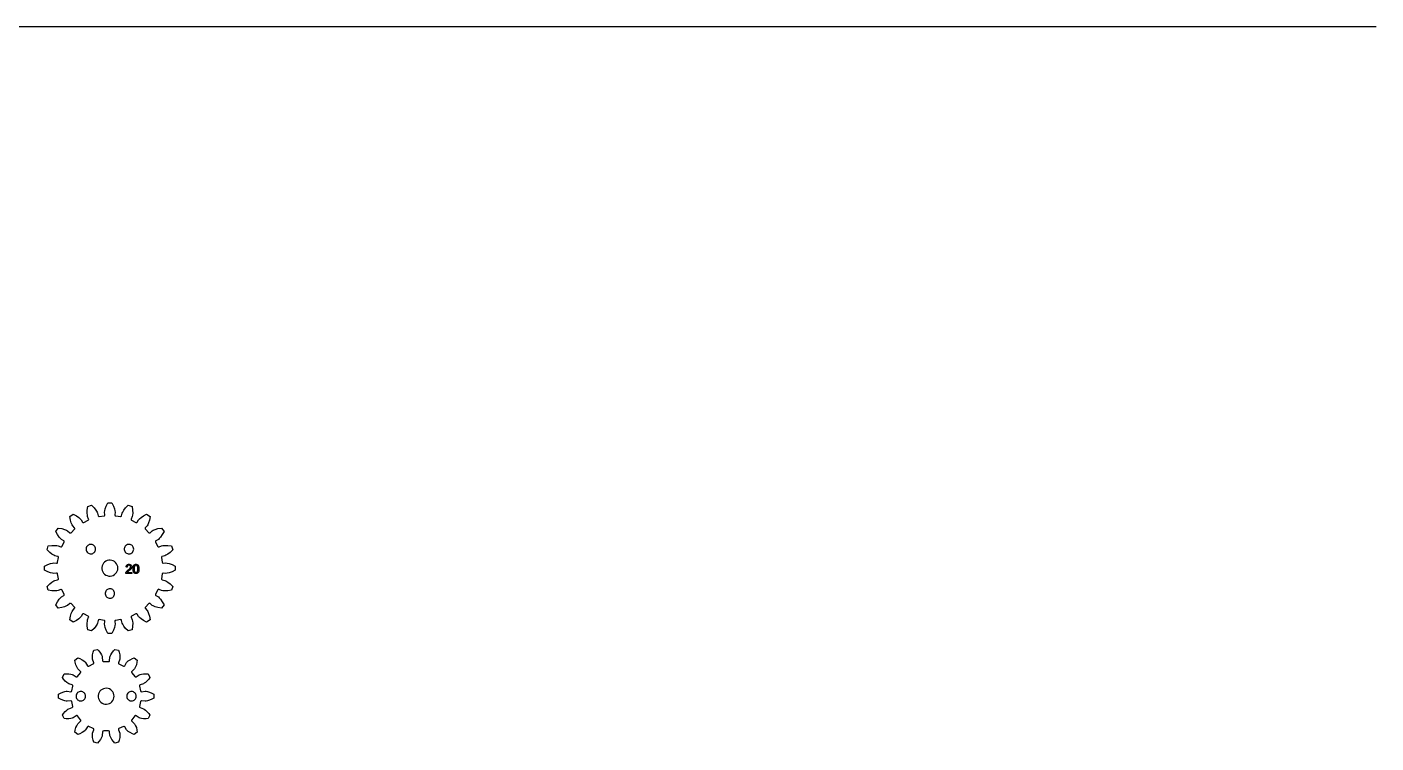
# Model space of a CAD drawing. Header units: metres. Extents: x -88 to 795, y -1311 to -705.
# Drawn here: x 397.5 to 794.8, y -964.5 to -753.6 of the extents above; entities that cross this region are included whole.
import ezdxf

# ---------------------------------------------------------------- set-up
doc = ezdxf.new("R2010")
doc.units = ezdxf.units.M

msp = doc.modelspace()

# ---------------------------------------------------------------- linework, layer by layer
at = {"layer": 'COMPONENT5'}
for p, q in [((426.71, -912.56), (426.75, -912.41)), ((426.72, -912.64), (426.71, -912.56)), ((426.79, -912.65), (426.72, -912.64)), ((426.75, -912.41), (426.8, -912.28)), ((426.9, -912.66), (426.79, -912.65)), ((426.8, -912.28), (426.87, -912.17)), ((426.87, -912.17), (426.96, -912.07)), ((427, -912.67), (426.9, -912.66)), ((426.96, -912.07), (427.06, -911.99)), ((427.04, -912.67), (427, -912.67)), ((427.05, -912.57), (427.04, -912.67)), ((427.07, -912.47), (427.05, -912.57)), ((427.06, -911.99), (427.18, -911.93)), ((427.1, -912.39), (427.07, -912.47)), ((427.15, -912.31), (427.1, -912.39)), ((427.13, -913.73), (427.24, -913.63)), ((427.21, -912.25), (427.15, -912.31)), ((427.18, -911.93), (427.32, -911.89)), ((427.29, -912.2), (427.21, -912.25)), ((427.24, -913.63), (427.38, -913.52)), ((427.37, -912.16), (427.29, -912.2)), ((427.32, -911.89), (427.47, -911.87)), ((427.46, -912.14), (427.37, -912.16)), ((427.38, -913.52), (427.55, -913.37)), ((427.56, -912.13), (427.46, -912.14)), ((427.47, -911.87), (427.63, -911.86)), ((427.55, -913.37), (427.69, -913.24)), ((427.65, -912.14), (427.56, -912.13)), ((427.63, -911.86), (427.79, -911.88)), ((427.74, -912.16), (427.65, -912.14)), ((427.81, -913.55), (427.67, -913.67)), ((427.69, -913.24), (427.81, -913.12)), ((427.82, -912.19), (427.74, -912.16)), ((427.79, -911.88), (427.93, -911.92)), ((427.81, -913.12), (427.9, -913.02)), ((427.93, -913.44), (427.81, -913.55)), ((427.89, -912.23), (427.82, -912.19)), ((427.95, -912.29), (427.89, -912.23)), ((427.9, -913.02), (427.96, -912.93)), ((427.93, -911.92), (428.05, -911.98)), ((428.03, -913.35), (427.93, -913.44)), ((428, -912.35), (427.95, -912.29)), ((427.96, -912.93), (428.01, -912.84)), ((428.04, -912.42), (428, -912.35)), ((428.01, -912.84), (428.04, -912.75)), ((428.11, -913.26), (428.03, -913.35)), ((428.06, -912.5), (428.04, -912.42)), ((428.04, -912.75), (428.06, -912.67)), ((428.05, -911.98), (428.16, -912.06)), ((428.07, -912.58), (428.06, -912.5)), ((428.06, -912.67), (428.07, -912.58)), ((428.17, -913.19), (428.11, -913.26)), ((428.16, -912.06), (428.26, -912.16)), ((428.23, -913.11), (428.17, -913.19)), ((428.28, -913.04), (428.23, -913.11)), ((428.26, -912.16), (428.33, -912.26)), ((428.32, -912.97), (428.28, -913.04)), ((428.35, -912.9), (428.32, -912.97)), ((428.33, -912.26), (428.37, -912.38)), ((428.37, -912.83), (428.35, -912.9)), ((428.37, -912.38), (428.4, -912.51)), ((428.39, -912.76), (428.37, -912.83)), ((428.4, -912.7), (428.39, -912.76)), ((428.4, -912.51), (428.41, -912.62)), ((428.41, -912.62), (428.4, -912.7)), ((428.76, -913.12), (428.77, -913.01)), ((428.76, -913.23), (428.76, -913.12)), ((428.77, -913.41), (428.76, -913.23)), ((428.77, -913.01), (428.78, -912.9)), ((428.78, -913.58), (428.77, -913.41)), ((428.78, -912.9), (428.79, -912.81)), ((428.8, -913.73), (428.78, -913.58)), ((428.79, -912.81), (428.8, -912.71)), ((428.8, -912.71), (428.82, -912.63)), ((428.82, -912.63), (428.84, -912.55)), ((428.84, -912.55), (428.86, -912.47)), ((428.86, -912.47), (428.88, -912.4)), ((428.88, -912.4), (428.91, -912.34)), ((428.91, -912.34), (428.94, -912.27)), ((428.94, -912.27), (428.98, -912.22)), ((428.98, -912.22), (429.01, -912.16)), ((429.01, -912.16), (429.05, -912.11)), ((429.05, -912.11), (429.1, -912.07)), ((429.1, -912.07), (429.14, -912.03)), ((429.11, -912.93), (429.1, -913.07)), ((429.1, -913.07), (429.1, -913.23)), ((429.1, -913.23), (429.1, -913.39)), ((429.1, -913.39), (429.11, -913.53)), ((429.12, -912.8), (429.11, -912.93)), ((429.11, -913.53), (429.12, -913.66)), ((429.14, -912.68), (429.12, -912.8)), ((429.12, -913.66), (429.14, -913.77)), ((429.14, -912.03), (429.19, -911.99)), ((429.16, -912.58), (429.14, -912.68)), ((429.19, -912.48), (429.16, -912.58)), ((429.19, -911.99), (429.24, -911.96)), ((429.23, -912.4), (429.19, -912.48)), ((429.27, -912.33), (429.23, -912.4)), ((429.24, -911.96), (429.3, -911.93)), ((429.3, -912.29), (429.27, -912.33)), ((429.3, -911.93), (429.36, -911.91)), ((429.34, -912.25), (429.3, -912.29)), ((429.38, -912.21), (429.34, -912.25)), ((429.36, -911.91), (429.42, -911.89)), ((429.42, -912.19), (429.38, -912.21)), ((429.42, -911.89), (429.48, -911.87)), ((429.47, -912.17), (429.42, -912.19)), ((429.51, -912.15), (429.47, -912.17)), ((429.48, -911.87), (429.55, -911.87)), ((429.56, -912.14), (429.51, -912.15)), ((429.55, -911.87), (429.62, -911.86)), ((429.62, -912.13), (429.56, -912.14)), ((429.62, -911.86), (429.68, -911.86)), ((429.67, -912.14), (429.62, -912.13)), ((429.73, -912.14), (429.67, -912.14)), ((429.68, -911.86), (429.73, -911.87)), ((429.73, -911.87), (429.78, -911.87)), ((429.78, -912.16), (429.73, -912.14)), ((429.78, -911.87), (429.82, -911.88)), ((429.83, -912.18), (429.78, -912.16)), ((429.82, -911.88), (429.87, -911.89)), ((429.87, -912.21), (429.83, -912.18)), ((429.87, -911.89), (429.92, -911.91)), ((429.92, -912.24), (429.87, -912.21)), ((429.92, -911.91), (429.96, -911.92)), ((429.96, -912.28), (429.92, -912.24)), ((429.96, -911.92), (430, -911.94)), ((430, -912.33), (429.96, -912.28)), ((430, -911.94), (430.04, -911.96)), ((430.04, -912.39), (430, -912.33)), ((430.04, -911.96), (430.08, -911.99)), ((430.07, -912.46), (430.04, -912.39)), ((430.1, -912.54), (430.07, -912.46)), ((430.08, -911.99), (430.11, -912.01)), ((430.12, -912.63), (430.1, -912.54)), ((430.11, -912.01), (430.15, -912.04)), ((430.14, -912.74), (430.12, -912.63)), ((430.16, -912.87), (430.14, -912.74)), ((430.14, -913.71), (430.16, -913.59)), ((430.15, -912.04), (430.18, -912.07)), ((430.17, -913), (430.16, -912.87)), ((430.16, -913.59), (430.17, -913.46)), ((430.17, -913.15), (430.17, -913)), ((430.17, -913.31), (430.17, -913.15)), ((430.17, -913.46), (430.17, -913.31)), ((430.18, -912.07), (430.21, -912.11)), ((430.21, -912.11), (430.24, -912.14)), ((430.24, -912.14), (430.27, -912.18)), ((430.27, -912.18), (430.3, -912.22)), ((430.3, -912.22), (430.32, -912.27)), ((430.32, -912.27), (430.34, -912.31)), ((430.34, -912.31), (430.37, -912.36)), ((430.37, -912.36), (430.39, -912.41)), ((430.39, -912.41), (430.41, -912.46)), ((430.41, -912.46), (430.42, -912.51)), ((430.42, -912.51), (430.44, -912.57)), ((430.44, -912.57), (430.46, -912.63)), ((430.46, -912.63), (430.47, -912.69)), ((430.47, -912.69), (430.48, -912.76)), ((430.48, -912.76), (430.49, -912.83)), ((430.49, -913.6), (430.48, -913.69)), ((430.49, -912.83), (430.5, -912.91)), ((430.5, -913.5), (430.49, -913.6)), ((430.5, -912.91), (430.5, -912.99)), ((430.5, -912.99), (430.51, -913.08)), ((430.51, -913.39), (430.5, -913.5)), ((430.51, -913.08), (430.51, -913.17)), ((430.51, -913.17), (430.51, -913.28)), ((430.51, -913.28), (430.51, -913.39)), ((426.64, -914.5), (426.65, -914.45)), ((426.64, -914.55), (426.64, -914.5)), ((426.9, -914.55), (426.64, -914.55)), ((426.65, -914.45), (426.66, -914.4)), ((426.66, -914.4), (426.67, -914.35)), ((426.67, -914.35), (426.69, -914.29)), ((426.69, -914.29), (426.73, -914.21)), ((426.73, -914.21), (426.77, -914.14)), ((426.77, -914.14), (426.82, -914.06)), ((426.82, -914.06), (426.88, -913.98)), ((426.88, -913.98), (426.95, -913.9)), ((427.42, -914.55), (426.9, -914.55)), ((426.95, -913.9), (427.04, -913.82)), ((427.04, -913.82), (427.13, -913.73)), ((427.14, -914.18), (427.11, -914.22)), ((427.11, -914.22), (427.15, -914.23)), ((427.17, -914.14), (427.14, -914.18)), ((427.15, -914.23), (427.45, -914.23)), ((427.2, -914.1), (427.17, -914.14)), ((427.23, -914.06), (427.2, -914.1)), ((427.28, -914.01), (427.23, -914.06)), ((427.34, -913.95), (427.28, -914.01)), ((427.43, -913.88), (427.34, -913.95)), ((427.98, -914.55), (427.42, -914.55)), ((427.54, -913.79), (427.43, -913.88)), ((427.45, -914.23), (427.87, -914.23)), ((427.67, -913.67), (427.54, -913.79)), ((427.87, -914.23), (428.25, -914.23)), ((428.36, -914.55), (427.98, -914.55)), ((428.25, -914.23), (428.41, -914.23)), ((428.41, -914.54), (428.36, -914.55)), ((428.41, -914.23), (428.41, -914.27)), ((428.41, -914.27), (428.41, -914.36)), ((428.41, -914.36), (428.41, -914.47)), ((428.41, -914.47), (428.41, -914.54)), ((428.83, -913.87), (428.8, -913.73)), ((428.86, -914), (428.83, -913.87)), ((428.91, -914.12), (428.86, -914)), ((428.96, -914.22), (428.91, -914.12)), ((429.02, -914.31), (428.96, -914.22)), ((429.08, -914.38), (429.02, -914.31)), ((429.14, -914.43), (429.08, -914.38)), ((429.14, -913.77), (429.16, -913.87)), ((429.21, -914.48), (429.14, -914.43)), ((429.16, -913.87), (429.18, -913.96)), ((429.18, -913.96), (429.22, -914.04)), ((429.28, -914.52), (429.21, -914.48)), ((429.22, -914.04), (429.25, -914.1)), ((429.25, -914.1), (429.29, -914.15)), ((429.36, -914.55), (429.28, -914.52)), ((429.29, -914.15), (429.33, -914.2)), ((429.33, -914.2), (429.37, -914.23)), ((429.44, -914.58), (429.36, -914.55)), ((429.37, -914.23), (429.42, -914.27)), ((429.42, -914.27), (429.47, -914.29)), ((429.53, -914.59), (429.44, -914.58)), ((429.47, -914.29), (429.52, -914.31)), ((429.52, -914.31), (429.57, -914.32)), ((429.62, -914.6), (429.53, -914.59)), ((429.57, -914.32), (429.62, -914.33)), ((429.62, -914.33), (429.68, -914.32)), ((429.7, -914.59), (429.62, -914.6)), ((429.68, -914.32), (429.73, -914.32)), ((429.76, -914.59), (429.7, -914.59)), ((429.73, -914.32), (429.78, -914.3)), ((429.83, -914.58), (429.76, -914.59)), ((429.78, -914.3), (429.83, -914.28)), ((429.83, -914.28), (429.88, -914.25)), ((429.89, -914.56), (429.83, -914.58)), ((429.88, -914.25), (429.92, -914.22)), ((429.95, -914.54), (429.89, -914.56)), ((429.92, -914.22), (429.96, -914.17)), ((430.01, -914.51), (429.95, -914.54)), ((429.96, -914.17), (430, -914.13)), ((430, -914.13), (430.04, -914.07)), ((430.06, -914.48), (430.01, -914.51)), ((430.04, -914.07), (430.07, -914)), ((430.11, -914.45), (430.06, -914.48)), ((430.07, -914), (430.1, -913.92)), ((430.1, -913.92), (430.12, -913.82)), ((430.16, -914.41), (430.11, -914.45)), ((430.12, -913.82), (430.14, -913.71)), ((430.2, -914.36), (430.16, -914.41)), ((430.24, -914.32), (430.2, -914.36)), ((430.28, -914.26), (430.24, -914.32)), ((430.32, -914.21), (430.28, -914.26)), ((430.35, -914.15), (430.32, -914.21)), ((430.38, -914.08), (430.35, -914.15)), ((430.4, -914.01), (430.38, -914.08)), ((430.43, -913.94), (430.4, -914.01)), ((430.45, -913.86), (430.43, -913.94)), ((430.46, -913.78), (430.45, -913.86)), ((430.48, -913.69), (430.46, -913.78))]:
    msp.add_line(p, q, dxfattribs=at)
at = {"layer": 'gear Y motor'}
for p, q in [((794.78, -753.59), (-88.17, -753.59)), ((420.86, -894.7), (421.34, -893.73)), ((421.34, -893.73), (422.56, -893.73)), ((422.56, -893.73), (423.04, -894.7)), ((410.14, -897.77), (411.12, -897.05)), ((410.32, -898.83), (410.14, -897.77)), ((411.12, -897.05), (412.08, -897.56)), ((412.08, -897.56), (412.79, -898.05)), ((415.25, -896.79), (415.27, -895.93)), ((415.31, -897.4), (415.25, -896.79)), ((415.27, -895.93), (415.42, -894.86)), ((415.39, -897.76), (415.31, -897.4)), ((415.7, -898.52), (415.39, -897.76)), ((415.42, -894.86), (416.58, -894.48)), ((416.58, -894.48), (417.33, -895.26)), ((417.33, -895.26), (417.85, -895.94)), ((417.85, -895.94), (418.16, -896.47)), ((418.16, -896.47), (418.31, -896.81)), ((418.31, -896.81), (418.5, -897.61)), ((418.5, -897.61), (418.57, -897.73)), ((418.57, -897.73), (418.69, -897.81)), ((418.83, -897.82), (420.23, -897.59)), ((420.23, -897.59), (420.36, -897.54)), ((420.36, -897.54), (420.46, -897.43)), ((420.41, -896.48), (420.45, -896.11)), ((420.48, -897.29), (420.41, -896.48)), ((420.45, -896.11), (420.58, -895.51)), ((420.46, -897.43), (420.48, -897.29)), ((420.58, -895.51), (420.86, -894.7)), ((423.04, -894.7), (423.32, -895.51)), ((423.32, -895.51), (423.45, -896.11)), ((423.49, -896.48), (423.42, -897.29)), ((423.42, -897.29), (423.45, -897.43)), ((423.45, -896.11), (423.49, -896.48)), ((423.45, -897.43), (423.54, -897.54)), ((423.54, -897.54), (423.67, -897.59)), ((423.67, -897.59), (425.08, -897.82)), ((425.22, -897.81), (425.34, -897.73)), ((425.34, -897.73), (425.4, -897.61)), ((425.4, -897.61), (425.59, -896.81)), ((425.59, -896.81), (425.74, -896.47)), ((425.74, -896.47), (426.05, -895.94)), ((426.05, -895.94), (426.57, -895.26)), ((426.57, -895.26), (427.33, -894.48)), ((427.33, -894.48), (428.48, -894.86)), ((428.52, -897.76), (428.2, -898.52)), ((428.48, -894.86), (428.64, -895.93)), ((428.6, -897.4), (428.52, -897.76)), ((428.66, -896.79), (428.6, -897.4)), ((428.64, -895.93), (428.66, -896.79)), ((431.12, -898.05), (431.83, -897.56)), ((431.83, -897.56), (432.78, -897.05)), ((432.78, -897.05), (433.77, -897.77)), ((433.77, -897.77), (433.58, -898.83)), ((406.01, -902.16), (406.72, -901.18)), ((406.72, -901.18), (407.79, -901.36)), ((407.79, -901.36), (408.61, -901.61)), ((408.61, -901.61), (409.18, -901.85)), ((410.57, -899.66), (410.32, -898.83)), ((410.5, -902.55), (411.51, -901.55)), ((410.81, -900.22), (410.57, -899.66)), ((411, -900.54), (410.81, -900.22)), ((411.53, -901.16), (411, -900.54)), ((411.51, -901.55), (411.59, -901.43)), ((411.6, -901.28), (411.53, -901.16)), ((411.59, -901.43), (411.6, -901.28)), ((412.79, -898.05), (413.24, -898.45)), ((413.24, -898.45), (413.49, -898.73)), ((413.49, -898.73), (413.91, -899.43)), ((413.91, -899.43), (414.01, -899.53)), ((414.01, -899.53), (414.15, -899.56)), ((414.15, -899.56), (414.29, -899.52)), ((414.29, -899.52), (415.56, -898.88)), ((415.56, -898.88), (415.67, -898.79)), ((415.67, -898.79), (415.72, -898.66)), ((415.72, -898.66), (415.7, -898.52)), ((418.69, -897.81), (418.83, -897.82)), ((425.08, -897.82), (425.22, -897.81)), ((428.2, -898.52), (428.18, -898.66)), ((428.18, -898.66), (428.24, -898.79)), ((428.24, -898.79), (428.35, -898.88)), ((428.35, -898.88), (429.61, -899.52)), ((429.61, -899.52), (429.75, -899.56)), ((429.75, -899.56), (429.89, -899.53)), ((429.89, -899.53), (429.99, -899.43)), ((429.99, -899.43), (430.41, -898.73)), ((430.41, -898.73), (430.66, -898.45)), ((430.66, -898.45), (431.12, -898.05)), ((432.37, -901.16), (432.31, -901.28)), ((432.31, -901.28), (432.32, -901.43)), ((432.32, -901.43), (432.4, -901.55)), ((432.9, -900.54), (432.37, -901.16)), ((432.4, -901.55), (433.4, -902.55)), ((433.09, -900.22), (432.9, -900.54)), ((433.34, -899.66), (433.09, -900.22)), ((433.58, -898.83), (433.34, -899.66)), ((434.73, -901.85), (435.29, -901.61)), ((435.29, -901.61), (436.11, -901.36)), ((436.11, -901.36), (437.18, -901.18)), ((437.18, -901.18), (437.89, -902.16)), ((406.51, -903.12), (406.01, -902.16)), ((407, -903.83), (406.51, -903.12)), ((407.41, -904.29), (407, -903.83)), ((407.69, -904.53), (407.41, -904.29)), ((408.38, -904.96), (407.69, -904.53)), ((407.84, -906.6), (408.48, -905.33)), ((408.49, -905.06), (408.38, -904.96)), ((408.48, -905.33), (408.52, -905.2)), ((408.52, -905.2), (408.49, -905.06)), ((409.18, -901.85), (409.49, -902.04)), ((409.49, -902.04), (410.11, -902.58)), ((410.11, -902.58), (410.24, -902.64)), ((410.24, -902.64), (410.38, -902.63)), ((410.38, -902.63), (410.5, -902.55)), ((433.4, -902.55), (433.52, -902.63)), ((433.52, -902.63), (433.66, -902.64)), ((433.66, -902.64), (433.79, -902.58)), ((433.79, -902.58), (434.41, -902.04)), ((434.41, -902.04), (434.73, -901.85)), ((435.42, -905.06), (435.38, -905.2)), ((435.38, -905.2), (435.42, -905.33)), ((435.52, -904.96), (435.42, -905.06)), ((435.42, -905.33), (436.07, -906.6)), ((436.22, -904.53), (435.52, -904.96)), ((436.49, -904.29), (436.22, -904.53)), ((436.9, -903.83), (436.49, -904.29)), ((437.39, -903.12), (436.9, -903.83)), ((437.89, -902.16), (437.39, -903.12)), ((403.44, -907.62), (403.82, -906.46)), ((404.22, -908.37), (403.44, -907.62)), ((403.82, -906.46), (404.89, -906.31)), ((404.9, -908.89), (404.22, -908.37)), ((404.89, -906.31), (405.75, -906.29)), ((405.43, -909.2), (404.9, -908.89)), ((405.77, -909.35), (405.43, -909.2)), ((405.75, -906.29), (406.36, -906.35)), ((406.57, -909.54), (405.77, -909.35)), ((406.36, -906.35), (406.72, -906.43)), ((406.69, -909.61), (406.57, -909.54)), ((406.77, -909.73), (406.69, -909.61)), ((406.72, -906.43), (407.48, -906.74)), ((407.48, -906.74), (407.61, -906.76)), ((407.61, -906.76), (407.75, -906.71)), ((407.75, -906.71), (407.84, -906.6)), ((415.01, -906.99), (414.96, -907.25)), ((414.96, -907.25), (414.96, -907.53)), ((414.96, -907.53), (415.01, -907.79)), ((415.11, -906.74), (415.01, -906.99)), ((415.01, -907.79), (415.11, -908.04)), ((415.25, -906.52), (415.11, -906.74)), ((415.11, -908.04), (415.25, -908.26)), ((415.43, -906.33), (415.25, -906.52)), ((415.25, -908.26), (415.43, -908.45)), ((415.64, -906.18), (415.43, -906.33)), ((415.43, -908.45), (415.64, -908.6)), ((415.88, -906.07), (415.64, -906.18)), ((415.64, -908.6), (415.88, -908.71)), ((416.14, -906.01), (415.88, -906.07)), ((415.88, -908.71), (416.14, -908.77)), ((416.42, -905.99), (416.14, -906.01)), ((416.14, -908.77), (416.42, -908.79)), ((416.69, -906.03), (416.42, -905.99)), ((416.42, -908.79), (416.69, -908.75)), ((416.94, -906.12), (416.69, -906.03)), ((416.69, -908.75), (416.94, -908.66)), ((417.16, -906.25), (416.94, -906.12)), ((416.94, -908.66), (417.16, -908.53)), ((417.36, -906.42), (417.16, -906.25)), ((417.16, -908.53), (417.36, -908.36)), ((417.52, -906.63), (417.36, -906.42)), ((417.36, -908.36), (417.52, -908.15)), ((417.64, -906.86), (417.52, -906.63)), ((417.52, -908.15), (417.64, -907.92)), ((417.72, -907.12), (417.64, -906.86)), ((417.64, -907.92), (417.72, -907.66)), ((417.75, -907.39), (417.72, -907.12)), ((417.72, -907.66), (417.75, -907.39)), ((426.22, -906.99), (426.16, -907.25)), ((426.16, -907.25), (426.16, -907.53)), ((426.16, -907.53), (426.22, -907.79)), ((426.32, -906.74), (426.22, -906.99)), ((426.22, -907.79), (426.32, -908.04)), ((426.46, -906.52), (426.32, -906.74)), ((426.32, -908.04), (426.46, -908.26)), ((426.64, -906.33), (426.46, -906.52)), ((426.46, -908.26), (426.64, -908.45)), ((426.85, -906.18), (426.64, -906.33)), ((426.64, -908.45), (426.85, -908.6)), ((427.09, -906.07), (426.85, -906.18)), ((426.85, -908.6), (427.09, -908.71)), ((427.35, -906.01), (427.09, -906.07)), ((427.09, -908.71), (427.35, -908.77)), ((427.63, -905.99), (427.35, -906.01)), ((427.35, -908.77), (427.63, -908.79)), ((427.9, -906.03), (427.63, -905.99)), ((427.63, -908.79), (427.9, -908.75)), ((428.15, -906.12), (427.9, -906.03)), ((427.9, -908.75), (428.15, -908.66)), ((428.37, -906.25), (428.15, -906.12)), ((428.15, -908.66), (428.37, -908.53)), ((428.57, -906.42), (428.37, -906.25)), ((428.37, -908.53), (428.57, -908.36)), ((428.73, -906.63), (428.57, -906.42)), ((428.57, -908.36), (428.73, -908.15)), ((428.85, -906.86), (428.73, -906.63)), ((428.73, -908.15), (428.85, -907.92)), ((428.93, -907.12), (428.85, -906.86)), ((428.85, -907.92), (428.93, -907.66)), ((428.96, -907.39), (428.93, -907.12)), ((428.93, -907.66), (428.96, -907.39)), ((436.07, -906.6), (436.16, -906.71)), ((436.16, -906.71), (436.29, -906.76)), ((436.29, -906.76), (436.43, -906.74)), ((436.43, -906.74), (437.18, -906.43)), ((437.21, -909.61), (437.14, -909.73)), ((437.18, -906.43), (437.54, -906.35)), ((437.34, -909.54), (437.21, -909.61)), ((438.13, -909.35), (437.34, -909.54)), ((437.54, -906.35), (438.15, -906.29)), ((438.47, -909.2), (438.13, -909.35)), ((438.15, -906.29), (439.01, -906.31)), ((439, -908.89), (438.47, -909.2)), ((439.68, -908.37), (439, -908.89)), ((439.01, -906.31), (440.08, -906.46)), ((440.46, -907.62), (439.68, -908.37)), ((440.08, -906.46), (440.46, -907.62)), ((402.69, -912.39), (403.66, -911.91)), ((402.69, -913.6), (402.69, -912.39)), ((403.66, -914.08), (402.69, -913.6)), ((403.66, -911.91), (404.47, -911.62)), ((404.47, -911.62), (405.07, -911.49)), ((405.07, -911.49), (405.44, -911.46)), ((405.44, -911.46), (406.25, -911.52)), ((406.25, -911.52), (406.39, -911.5)), ((406.39, -911.5), (406.5, -911.41)), ((406.5, -911.41), (406.55, -911.27)), ((406.55, -911.27), (406.77, -909.87)), ((406.77, -909.87), (406.77, -909.73)), ((419.7, -912.32), (419.61, -912.76)), ((419.61, -912.76), (419.61, -913.23)), ((419.61, -913.23), (419.7, -913.67)), ((419.87, -911.9), (419.7, -912.32)), ((420.11, -911.54), (419.87, -911.9)), ((420.41, -911.22), (420.11, -911.54)), ((420.77, -910.96), (420.41, -911.22)), ((421.17, -910.78), (420.77, -910.96)), ((421.6, -910.67), (421.17, -910.78)), ((422.07, -910.65), (421.6, -910.67)), ((422.52, -910.71), (422.07, -910.65)), ((422.94, -910.86), (422.52, -910.71)), ((423.32, -911.08), (422.94, -910.86)), ((423.65, -911.37), (423.32, -911.08)), ((423.92, -911.71), (423.65, -911.37)), ((424.13, -912.1), (423.92, -911.71)), ((424.26, -912.53), (424.13, -912.1)), ((424.13, -913.88), (424.26, -913.45)), ((424.3, -912.99), (424.26, -912.53)), ((424.26, -913.45), (424.3, -912.99)), ((437.14, -909.73), (437.13, -909.87)), ((437.13, -909.87), (437.35, -911.27)), ((437.35, -911.27), (437.4, -911.41)), ((437.4, -911.41), (437.51, -911.5)), ((437.51, -911.5), (437.65, -911.52)), ((437.65, -911.52), (438.47, -911.46)), ((438.47, -911.46), (438.83, -911.49)), ((438.83, -911.49), (439.43, -911.62)), ((439.43, -911.62), (440.25, -911.91)), ((440.25, -911.91), (441.22, -912.39)), ((441.22, -913.6), (440.25, -914.08)), ((441.22, -912.39), (441.22, -913.6)), ((403.44, -918.37), (404.22, -917.61)), ((404.47, -914.36), (403.66, -914.08)), ((404.22, -917.61), (404.9, -917.09)), ((405.07, -914.5), (404.47, -914.36)), ((404.9, -917.09), (405.43, -916.78)), ((405.44, -914.53), (405.07, -914.5)), ((405.43, -916.78), (405.77, -916.63)), ((406.25, -914.46), (405.44, -914.53)), ((405.77, -916.63), (406.57, -916.45)), ((406.39, -914.49), (406.25, -914.46)), ((406.5, -914.58), (406.39, -914.49)), ((406.55, -914.71), (406.5, -914.58)), ((406.77, -916.12), (406.55, -914.71)), ((406.57, -916.45), (406.69, -916.38)), ((406.69, -916.38), (406.77, -916.26)), ((406.77, -916.26), (406.77, -916.12)), ((419.7, -913.67), (419.87, -914.08)), ((419.87, -914.08), (420.11, -914.45)), ((420.11, -914.45), (420.41, -914.77)), ((420.41, -914.77), (420.77, -915.02)), ((420.77, -915.02), (421.17, -915.21)), ((421.17, -915.21), (421.6, -915.32)), ((421.6, -915.32), (422.07, -915.34)), ((422.07, -915.34), (422.52, -915.27)), ((422.52, -915.27), (422.94, -915.13)), ((422.94, -915.13), (423.32, -914.9)), ((423.32, -914.9), (423.65, -914.62)), ((423.65, -914.62), (423.92, -914.27)), ((423.92, -914.27), (424.13, -913.88)), ((437.35, -914.71), (437.13, -916.12)), ((437.13, -916.12), (437.14, -916.26)), ((437.14, -916.26), (437.21, -916.38)), ((437.21, -916.38), (437.34, -916.45)), ((437.34, -916.45), (438.13, -916.63)), ((437.4, -914.58), (437.35, -914.71)), ((437.51, -914.49), (437.4, -914.58)), ((437.65, -914.46), (437.51, -914.49)), ((438.47, -914.53), (437.65, -914.46)), ((438.13, -916.63), (438.47, -916.78)), ((438.83, -914.5), (438.47, -914.53)), ((438.47, -916.78), (439, -917.09)), ((439.43, -914.36), (438.83, -914.5)), ((439, -917.09), (439.68, -917.61)), ((440.25, -914.08), (439.43, -914.36)), ((439.68, -917.61), (440.46, -918.37)), ((403.82, -919.53), (403.44, -918.37)), ((404.89, -919.68), (403.82, -919.53)), ((405.75, -919.7), (404.89, -919.68)), ((406.36, -919.64), (405.75, -919.7)), ((406.72, -919.56), (406.36, -919.64)), ((407.48, -919.24), (406.72, -919.56)), ((407.41, -921.7), (407.69, -921.46)), ((407.61, -919.22), (407.48, -919.24)), ((407.75, -919.28), (407.61, -919.22)), ((407.69, -921.46), (408.38, -921.03)), ((407.84, -919.39), (407.75, -919.28)), ((408.48, -920.66), (407.84, -919.39)), ((408.38, -921.03), (408.49, -920.93)), ((408.52, -920.79), (408.48, -920.66)), ((408.49, -920.93), (408.52, -920.79)), ((420.61, -920.06), (420.56, -920.32)), ((420.56, -920.32), (420.56, -920.6)), ((420.56, -920.6), (420.61, -920.87)), ((420.71, -919.81), (420.61, -920.06)), ((420.61, -920.87), (420.71, -921.11)), ((420.85, -919.59), (420.71, -919.81)), ((420.71, -921.11), (420.85, -921.33)), ((421.03, -919.41), (420.85, -919.59)), ((420.85, -921.33), (421.03, -921.52)), ((421.25, -919.25), (421.03, -919.41)), ((421.03, -921.52), (421.25, -921.67)), ((421.48, -919.14), (421.25, -919.25)), ((421.75, -919.08), (421.48, -919.14)), ((422.02, -919.06), (421.75, -919.08)), ((422.29, -919.1), (422.02, -919.06)), ((422.54, -919.19), (422.29, -919.1)), ((422.77, -919.33), (422.54, -919.19)), ((422.54, -921.73), (422.77, -921.6)), ((422.96, -919.5), (422.77, -919.33)), ((422.77, -921.6), (422.96, -921.43)), ((423.13, -919.7), (422.96, -919.5)), ((422.96, -921.43), (423.13, -921.23)), ((423.25, -919.93), (423.13, -919.7)), ((423.13, -921.23), (423.25, -920.99)), ((423.33, -920.19), (423.25, -919.93)), ((423.25, -920.99), (423.33, -920.74)), ((423.35, -920.46), (423.33, -920.19)), ((423.33, -920.74), (423.35, -920.46)), ((435.42, -920.66), (435.38, -920.79)), ((435.38, -920.79), (435.42, -920.93)), ((436.07, -919.39), (435.42, -920.66)), ((435.42, -920.93), (435.52, -921.03)), ((435.52, -921.03), (436.22, -921.46)), ((436.16, -919.28), (436.07, -919.39)), ((436.29, -919.22), (436.16, -919.28)), ((436.22, -921.46), (436.49, -921.7)), ((436.43, -919.24), (436.29, -919.22)), ((437.18, -919.56), (436.43, -919.24)), ((437.54, -919.64), (437.18, -919.56)), ((438.15, -919.7), (437.54, -919.64)), ((439.01, -919.68), (438.15, -919.7)), ((440.08, -919.53), (439.01, -919.68)), ((440.46, -918.37), (440.08, -919.53)), ((406.01, -923.82), (406.51, -922.87)), ((406.72, -924.81), (406.01, -923.82)), ((406.51, -922.87), (407, -922.16)), ((407.79, -924.62), (406.72, -924.81)), ((407, -922.16), (407.41, -921.7)), ((408.61, -924.38), (407.79, -924.62)), ((409.18, -924.13), (408.61, -924.38)), ((409.49, -923.95), (409.18, -924.13)), ((410.11, -923.41), (409.49, -923.95)), ((410.24, -923.35), (410.11, -923.41)), ((410.38, -923.36), (410.24, -923.35)), ((410.5, -923.44), (410.38, -923.36)), ((411.51, -924.44), (410.5, -923.44)), ((410.81, -925.77), (411, -925.45)), ((411, -925.45), (411.53, -924.83)), ((411.59, -924.56), (411.51, -924.44)), ((411.53, -924.83), (411.6, -924.7)), ((411.6, -924.7), (411.59, -924.56)), ((421.25, -921.67), (421.48, -921.78)), ((421.48, -921.78), (421.75, -921.85)), ((421.75, -921.85), (422.02, -921.86)), ((422.02, -921.86), (422.29, -921.82)), ((422.29, -921.82), (422.54, -921.73)), ((432.32, -924.56), (432.31, -924.7)), ((432.31, -924.7), (432.37, -924.83)), ((432.4, -924.44), (432.32, -924.56)), ((432.37, -924.83), (432.9, -925.45)), ((433.4, -923.44), (432.4, -924.44)), ((432.9, -925.45), (433.09, -925.77)), ((433.52, -923.36), (433.4, -923.44)), ((433.66, -923.35), (433.52, -923.36)), ((433.79, -923.41), (433.66, -923.35)), ((434.41, -923.95), (433.79, -923.41)), ((434.73, -924.13), (434.41, -923.95)), ((435.29, -924.38), (434.73, -924.13)), ((436.11, -924.62), (435.29, -924.38)), ((437.18, -924.81), (436.11, -924.62)), ((436.49, -921.7), (436.9, -922.16)), ((436.9, -922.16), (437.39, -922.87)), ((437.89, -923.82), (437.18, -924.81)), ((437.39, -922.87), (437.89, -923.82)), ((410.14, -928.22), (410.32, -927.15)), ((411.12, -928.94), (410.14, -928.22)), ((410.32, -927.15), (410.57, -926.33)), ((410.57, -926.33), (410.81, -925.77)), ((412.08, -928.43), (411.12, -928.94)), ((412.79, -927.94), (412.08, -928.43)), ((413.24, -927.54), (412.79, -927.94)), ((413.49, -927.26), (413.24, -927.54)), ((413.91, -926.56), (413.49, -927.26)), ((414.01, -926.46), (413.91, -926.56)), ((414.15, -926.43), (414.01, -926.46)), ((414.29, -926.46), (414.15, -926.43)), ((415.56, -927.11), (414.29, -926.46)), ((415.25, -929.2), (415.31, -928.58)), ((415.27, -930.06), (415.25, -929.2)), ((415.31, -928.58), (415.39, -928.22)), ((415.39, -928.22), (415.7, -927.47)), ((415.67, -927.2), (415.56, -927.11)), ((415.72, -927.33), (415.67, -927.2)), ((415.7, -927.47), (415.72, -927.33)), ((418.16, -929.51), (417.85, -930.04)), ((418.31, -929.18), (418.16, -929.51)), ((418.5, -928.38), (418.31, -929.18)), ((418.57, -928.25), (418.5, -928.38)), ((418.69, -928.18), (418.57, -928.25)), ((418.83, -928.17), (418.69, -928.18)), ((420.23, -928.4), (418.83, -928.17)), ((420.36, -928.44), (420.23, -928.4)), ((420.46, -928.55), (420.36, -928.44)), ((420.41, -929.51), (420.48, -928.69)), ((420.45, -929.88), (420.41, -929.51)), ((420.48, -928.69), (420.46, -928.55)), ((423.45, -928.55), (423.42, -928.69)), ((423.42, -928.69), (423.49, -929.51)), ((423.54, -928.44), (423.45, -928.55)), ((423.49, -929.51), (423.45, -929.88)), ((423.67, -928.4), (423.54, -928.44)), ((425.08, -928.17), (423.67, -928.4)), ((425.22, -928.18), (425.08, -928.17)), ((425.34, -928.25), (425.22, -928.18)), ((425.4, -928.38), (425.34, -928.25)), ((425.59, -929.18), (425.4, -928.38)), ((425.74, -929.51), (425.59, -929.18)), ((426.05, -930.04), (425.74, -929.51)), ((428.24, -927.2), (428.18, -927.33)), ((428.18, -927.33), (428.2, -927.47)), ((428.2, -927.47), (428.52, -928.22)), ((428.35, -927.11), (428.24, -927.2)), ((429.61, -926.46), (428.35, -927.11)), ((428.52, -928.22), (428.6, -928.58)), ((428.6, -928.58), (428.66, -929.2)), ((428.66, -929.2), (428.64, -930.06)), ((429.75, -926.43), (429.61, -926.46)), ((429.89, -926.46), (429.75, -926.43)), ((429.99, -926.56), (429.89, -926.46)), ((430.41, -927.26), (429.99, -926.56)), ((430.66, -927.54), (430.41, -927.26)), ((431.12, -927.94), (430.66, -927.54)), ((431.83, -928.43), (431.12, -927.94)), ((432.78, -928.94), (431.83, -928.43)), ((433.77, -928.22), (432.78, -928.94)), ((433.09, -925.77), (433.34, -926.33)), ((433.34, -926.33), (433.58, -927.15)), ((433.58, -927.15), (433.77, -928.22)), ((415.42, -931.13), (415.27, -930.06)), ((416.58, -931.5), (415.42, -931.13)), ((417.33, -930.73), (416.58, -931.5)), ((417.85, -930.04), (417.33, -930.73)), ((420.58, -930.47), (420.45, -929.88)), ((420.86, -931.29), (420.58, -930.47)), ((421.34, -932.26), (420.86, -931.29)), ((422.56, -932.26), (421.34, -932.26)), ((423.04, -931.29), (422.56, -932.26)), ((423.32, -930.47), (423.04, -931.29)), ((423.45, -929.88), (423.32, -930.47)), ((426.57, -930.73), (426.05, -930.04)), ((427.33, -931.5), (426.57, -930.73)), ((428.48, -931.13), (427.33, -931.5)), ((428.64, -930.06), (428.48, -931.13)), ((417, -937.78), (417.18, -937.2)), ((417.18, -937.2), (418.28, -936.95)), ((418.28, -936.95), (418.7, -937.39)), ((418.7, -937.39), (419.16, -938.01)), ((422.53, -938.01), (422.99, -937.39)), ((422.99, -937.39), (423.41, -936.95)), ((423.41, -936.95), (424.51, -937.2)), ((424.51, -937.2), (424.69, -937.78)), ((411.67, -940.13), (412.56, -939.42)), ((411.76, -940.73), (411.67, -940.13)), ((411.95, -941.48), (411.76, -940.73)), ((412.56, -939.42), (413.12, -939.64)), ((413.12, -939.64), (413.81, -940)), ((413.81, -940), (414.31, -940.33)), ((414.31, -940.33), (414.64, -940.62)), ((414.64, -940.62), (414.81, -940.81)), ((414.81, -940.81), (415.39, -941.74)), ((415.76, -941.83), (417.06, -941.21)), ((416.8, -939.14), (416.84, -938.54)), ((416.81, -939.57), (416.8, -939.14)), ((416.85, -939.82), (416.81, -939.57)), ((416.84, -938.54), (417, -937.78)), ((417.23, -940.86), (416.85, -939.82)), ((417.06, -941.21), (417.18, -941.13)), ((417.18, -941.13), (417.24, -941)), ((417.24, -941), (417.23, -940.86)), ((419.16, -938.01), (419.47, -938.53)), ((419.47, -938.53), (419.64, -938.92)), ((419.64, -938.92), (419.71, -939.17)), ((419.71, -939.17), (419.82, -940.26)), ((419.82, -940.26), (419.87, -940.4)), ((419.87, -940.4), (419.98, -940.49)), ((419.98, -940.49), (420.12, -940.51)), ((420.12, -940.51), (421.57, -940.51)), ((421.57, -940.51), (421.71, -940.49)), ((421.71, -940.49), (421.82, -940.4)), ((421.82, -940.4), (421.87, -940.26)), ((421.87, -940.26), (421.98, -939.17)), ((421.98, -939.17), (422.05, -938.92)), ((422.05, -938.92), (422.22, -938.53)), ((422.22, -938.53), (422.53, -938.01)), ((424.47, -940.86), (424.45, -941)), ((424.45, -941), (424.51, -941.13)), ((424.84, -939.82), (424.47, -940.86)), ((424.51, -941.13), (424.63, -941.21)), ((424.63, -941.21), (425.93, -941.83)), ((424.69, -937.78), (424.85, -938.54)), ((424.88, -939.57), (424.84, -939.82)), ((424.85, -938.54), (424.89, -939.14)), ((424.89, -939.14), (424.88, -939.57)), ((426.31, -941.74), (426.88, -940.81)), ((426.88, -940.81), (427.05, -940.62)), ((427.05, -940.62), (427.38, -940.33)), ((427.38, -940.33), (427.88, -940)), ((427.88, -940), (428.57, -939.64)), ((428.57, -939.64), (429.13, -939.42)), ((429.13, -939.42), (430.02, -940.13)), ((429.93, -940.73), (429.74, -941.48)), ((430.02, -940.13), (429.93, -940.73)), ((407.98, -945.16), (408.47, -944.14)), ((408.32, -945.66), (407.98, -945.16)), ((408.47, -944.14), (409.08, -944.09)), ((409.08, -944.09), (409.85, -944.11)), ((409.85, -944.11), (410.45, -944.2)), ((410.45, -944.2), (410.86, -944.31)), ((410.86, -944.31), (411.1, -944.41)), ((411.1, -944.41), (412.03, -945)), ((412.17, -942.04), (411.95, -941.48)), ((412.03, -945), (412.16, -945.04)), ((412.16, -945.04), (412.3, -945.01)), ((412.37, -942.42), (412.17, -942.04)), ((412.3, -945.01), (412.41, -944.92)), ((412.52, -942.63), (412.37, -942.42)), ((412.41, -944.92), (413.31, -943.79)), ((413.3, -943.4), (412.52, -942.63)), ((413.37, -943.53), (413.3, -943.4)), ((413.31, -943.79), (413.38, -943.67)), ((413.38, -943.67), (413.37, -943.53)), ((415.39, -941.74), (415.49, -941.84)), ((415.49, -941.84), (415.63, -941.87)), ((415.63, -941.87), (415.76, -941.83)), ((425.93, -941.83), (426.06, -941.87)), ((426.06, -941.87), (426.2, -941.84)), ((426.2, -941.84), (426.31, -941.74)), ((428.32, -943.53), (428.31, -943.67)), ((428.31, -943.67), (428.38, -943.79)), ((428.39, -943.4), (428.32, -943.53)), ((428.38, -943.79), (429.28, -944.92)), ((429.17, -942.63), (428.39, -943.4)), ((429.32, -942.42), (429.17, -942.63)), ((429.28, -944.92), (429.39, -945.01)), ((429.52, -942.04), (429.32, -942.42)), ((429.39, -945.01), (429.53, -945.04)), ((429.74, -941.48), (429.52, -942.04)), ((429.53, -945.04), (429.66, -945)), ((429.66, -945), (430.59, -944.41)), ((430.59, -944.41), (430.83, -944.31)), ((430.83, -944.31), (431.24, -944.2)), ((431.24, -944.2), (431.84, -944.11)), ((431.84, -944.11), (432.61, -944.09)), ((432.61, -944.09), (433.22, -944.14)), ((433.22, -944.14), (433.71, -945.16)), ((433.71, -945.16), (433.37, -945.66)), ((408.07, -949.53), (408.65, -949.35)), ((408.82, -946.26), (408.32, -945.66)), ((408.65, -949.35), (409.07, -949.28)), ((409.26, -946.67), (408.82, -946.26)), ((409.07, -949.28), (409.33, -949.26)), ((409.61, -946.92), (409.26, -946.67)), ((409.33, -949.26), (410.42, -949.39)), ((409.83, -947.05), (409.61, -946.92)), ((410.87, -947.4), (409.83, -947.05)), ((410.42, -949.39), (410.56, -949.37)), ((410.56, -949.37), (410.67, -949.29)), ((410.67, -949.29), (410.72, -949.16)), ((410.72, -949.16), (411.05, -947.75)), ((410.99, -947.48), (410.87, -947.4)), ((411.05, -947.61), (410.99, -947.48)), ((411.05, -947.75), (411.05, -947.61)), ((412.91, -949.41), (412.67, -949.52)), ((413.17, -949.34), (412.91, -949.41)), ((413.45, -949.33), (413.17, -949.34)), ((413.72, -949.37), (413.45, -949.33)), ((413.97, -949.46), (413.72, -949.37)), ((419, -949.27), (418.76, -949.64)), ((419.3, -948.95), (419, -949.27)), ((419.66, -948.7), (419.3, -948.95)), ((420.06, -948.51), (419.66, -948.7)), ((420.5, -948.4), (420.06, -948.51)), ((420.96, -948.38), (420.5, -948.4)), ((421.42, -948.45), (420.96, -948.38)), ((421.84, -948.59), (421.42, -948.45)), ((422.22, -948.82), (421.84, -948.59)), ((422.55, -949.1), (422.22, -948.82)), ((422.82, -949.45), (422.55, -949.1)), ((427.85, -949.41), (427.61, -949.52)), ((428.11, -949.34), (427.85, -949.41)), ((428.38, -949.33), (428.11, -949.34)), ((428.65, -949.37), (428.38, -949.33)), ((428.9, -949.46), (428.65, -949.37)), ((430.7, -947.48), (430.64, -947.61)), ((430.64, -947.61), (430.64, -947.75)), ((430.64, -947.75), (430.97, -949.16)), ((430.82, -947.4), (430.7, -947.48)), ((431.86, -947.05), (430.82, -947.4)), ((430.97, -949.16), (431.02, -949.29)), ((431.02, -949.29), (431.13, -949.37)), ((431.13, -949.37), (431.27, -949.39)), ((431.27, -949.39), (432.36, -949.26)), ((432.08, -946.92), (431.86, -947.05)), ((432.43, -946.67), (432.08, -946.92)), ((432.36, -949.26), (432.62, -949.28)), ((432.87, -946.26), (432.43, -946.67)), ((432.62, -949.28), (433.04, -949.35)), ((433.37, -945.66), (432.87, -946.26)), ((433.04, -949.35), (433.62, -949.53)), ((406.84, -950.16), (407.37, -949.85)), ((406.84, -951.29), (406.84, -950.16)), ((407.37, -951.6), (406.84, -951.29)), ((407.37, -949.85), (408.07, -949.53)), ((408.07, -951.92), (407.37, -951.6)), ((408.65, -952.1), (408.07, -951.92)), ((409.07, -952.17), (408.65, -952.1)), ((409.33, -952.19), (409.07, -952.17)), ((410.42, -952.06), (409.33, -952.19)), ((410.56, -952.08), (410.42, -952.06)), ((410.67, -952.16), (410.56, -952.08)), ((410.72, -952.3), (410.67, -952.16)), ((411.05, -953.7), (410.72, -952.3)), ((412.04, -950.32), (411.98, -950.59)), ((411.98, -950.59), (411.98, -950.86)), ((411.98, -950.86), (412.04, -951.13)), ((412.14, -950.08), (412.04, -950.32)), ((412.04, -951.13), (412.14, -951.38)), ((412.28, -949.86), (412.14, -950.08)), ((412.14, -951.38), (412.28, -951.59)), ((412.46, -949.67), (412.28, -949.86)), ((412.28, -951.59), (412.46, -951.78)), ((412.67, -949.52), (412.46, -949.67)), ((412.46, -951.78), (412.67, -951.93)), ((412.67, -951.93), (412.91, -952.05)), ((412.91, -952.05), (413.17, -952.11)), ((413.17, -952.11), (413.45, -952.12)), ((413.45, -952.12), (413.72, -952.08)), ((413.72, -952.08), (413.97, -952)), ((414.19, -949.59), (413.97, -949.46)), ((413.97, -952), (414.19, -951.86)), ((414.39, -949.76), (414.19, -949.59)), ((414.19, -951.86), (414.39, -951.69)), ((414.55, -949.96), (414.39, -949.76)), ((414.39, -951.69), (414.55, -951.49)), ((414.67, -950.2), (414.55, -949.96)), ((414.55, -951.49), (414.67, -951.26)), ((414.75, -950.45), (414.67, -950.2)), ((414.67, -951.26), (414.75, -951)), ((414.78, -950.73), (414.75, -950.45)), ((414.75, -951), (414.78, -950.73)), ((418.59, -950.05), (418.51, -950.49)), ((418.51, -950.49), (418.51, -950.96)), ((418.51, -950.96), (418.59, -951.4)), ((418.76, -949.64), (418.59, -950.05)), ((418.59, -951.4), (418.76, -951.82)), ((418.76, -951.82), (419, -952.18)), ((419, -952.18), (419.3, -952.5)), ((419.3, -952.5), (419.66, -952.76)), ((419.66, -952.76), (420.06, -952.94)), ((420.06, -952.94), (420.5, -953.05)), ((420.5, -953.05), (420.96, -953.07)), ((420.96, -953.07), (421.42, -953.01)), ((421.42, -953.01), (421.84, -952.86)), ((421.84, -952.86), (422.22, -952.64)), ((422.22, -952.64), (422.55, -952.35)), ((422.55, -952.35), (422.82, -952.01)), ((423.02, -949.84), (422.82, -949.45)), ((422.82, -952.01), (423.02, -951.62)), ((423.15, -950.27), (423.02, -949.84)), ((423.02, -951.62), (423.15, -951.19)), ((423.2, -950.73), (423.15, -950.27)), ((423.15, -951.19), (423.2, -950.73)), ((426.97, -950.32), (426.92, -950.59)), ((426.92, -950.59), (426.92, -950.86)), ((426.92, -950.86), (426.97, -951.13)), ((427.07, -950.08), (426.97, -950.32)), ((426.97, -951.13), (427.07, -951.38)), ((427.22, -949.86), (427.07, -950.08)), ((427.07, -951.38), (427.22, -951.59)), ((427.4, -949.67), (427.22, -949.86)), ((427.22, -951.59), (427.4, -951.78)), ((427.61, -949.52), (427.4, -949.67)), ((427.4, -951.78), (427.61, -951.93)), ((427.61, -951.93), (427.85, -952.05)), ((427.85, -952.05), (428.11, -952.11)), ((428.11, -952.11), (428.38, -952.12)), ((428.38, -952.12), (428.65, -952.08)), ((428.65, -952.08), (428.9, -952)), ((429.13, -949.59), (428.9, -949.46)), ((428.9, -952), (429.13, -951.86)), ((429.33, -949.76), (429.13, -949.59)), ((429.13, -951.86), (429.33, -951.69)), ((429.49, -949.96), (429.33, -949.76)), ((429.33, -951.69), (429.49, -951.49)), ((429.61, -950.2), (429.49, -949.96)), ((429.49, -951.49), (429.61, -951.26)), ((429.69, -950.45), (429.61, -950.2)), ((429.61, -951.26), (429.69, -951)), ((429.71, -950.73), (429.69, -950.45)), ((429.69, -951), (429.71, -950.73)), ((430.97, -952.3), (430.64, -953.7)), ((431.02, -952.16), (430.97, -952.3)), ((431.13, -952.08), (431.02, -952.16)), ((431.27, -952.06), (431.13, -952.08)), ((432.36, -952.19), (431.27, -952.06)), ((432.62, -952.17), (432.36, -952.19)), ((433.04, -952.1), (432.62, -952.17)), ((433.62, -951.92), (433.04, -952.1)), ((433.62, -949.53), (434.32, -949.85)), ((434.32, -951.6), (433.62, -951.92)), ((434.32, -949.85), (434.85, -950.16)), ((434.85, -951.29), (434.32, -951.6)), ((434.85, -950.16), (434.85, -951.29)), ((407.98, -956.29), (408.32, -955.79)), ((408.47, -957.31), (407.98, -956.29)), ((408.32, -955.79), (408.82, -955.19)), ((409.08, -957.36), (408.47, -957.31)), ((408.82, -955.19), (409.26, -954.78)), ((409.85, -957.34), (409.08, -957.36)), ((409.26, -954.78), (409.61, -954.53)), ((409.61, -954.53), (409.83, -954.4)), ((409.83, -954.4), (410.87, -954.05)), ((410.45, -957.25), (409.85, -957.34)), ((410.86, -957.14), (410.45, -957.25)), ((411.1, -957.04), (410.86, -957.14)), ((410.87, -954.05), (410.99, -953.97)), ((410.99, -953.97), (411.05, -953.84)), ((411.05, -953.84), (411.05, -953.7)), ((412.03, -956.45), (411.1, -957.04)), ((412.16, -956.41), (412.03, -956.45)), ((412.3, -956.44), (412.16, -956.41)), ((412.41, -956.53), (412.3, -956.44)), ((413.31, -957.66), (412.41, -956.53)), ((429.28, -956.53), (428.38, -957.66)), ((429.39, -956.44), (429.28, -956.53)), ((429.53, -956.41), (429.39, -956.44)), ((429.66, -956.45), (429.53, -956.41)), ((430.59, -957.04), (429.66, -956.45)), ((430.83, -957.14), (430.59, -957.04)), ((430.64, -953.7), (430.64, -953.84)), ((430.64, -953.84), (430.7, -953.97)), ((430.7, -953.97), (430.82, -954.05)), ((430.82, -954.05), (431.86, -954.4)), ((431.24, -957.25), (430.83, -957.14)), ((431.84, -957.34), (431.24, -957.25)), ((432.61, -957.36), (431.84, -957.34)), ((431.86, -954.4), (432.08, -954.53)), ((432.08, -954.53), (432.43, -954.78)), ((432.43, -954.78), (432.87, -955.19)), ((433.22, -957.31), (432.61, -957.36)), ((432.87, -955.19), (433.37, -955.79)), ((433.71, -956.29), (433.22, -957.31)), ((433.37, -955.79), (433.71, -956.29)), ((411.67, -961.32), (411.76, -960.72)), ((412.56, -962.03), (411.67, -961.32)), ((411.76, -960.72), (411.95, -959.97)), ((411.95, -959.97), (412.17, -959.41)), ((412.17, -959.41), (412.37, -959.03)), ((412.37, -959.03), (412.52, -958.82)), ((412.52, -958.82), (413.3, -958.05)), ((413.3, -958.05), (413.37, -957.93)), ((413.38, -957.78), (413.31, -957.66)), ((413.37, -957.93), (413.38, -957.78)), ((414.31, -961.12), (413.81, -961.45)), ((414.64, -960.83), (414.31, -961.12)), ((414.81, -960.64), (414.64, -960.83)), ((415.39, -959.71), (414.81, -960.64)), ((415.49, -959.61), (415.39, -959.71)), ((415.63, -959.58), (415.49, -959.61)), ((415.76, -959.62), (415.63, -959.58)), ((417.06, -960.24), (415.76, -959.62)), ((416.85, -961.63), (417.23, -960.6)), ((417.18, -960.32), (417.06, -960.24)), ((417.24, -960.45), (417.18, -960.32)), ((417.23, -960.6), (417.24, -960.45)), ((419.82, -961.19), (419.71, -962.28)), ((419.87, -961.06), (419.82, -961.19)), ((419.98, -960.97), (419.87, -961.06)), ((420.12, -960.94), (419.98, -960.97)), ((421.57, -960.94), (420.12, -960.94)), ((421.71, -960.97), (421.57, -960.94)), ((421.82, -961.06), (421.71, -960.97)), ((421.87, -961.19), (421.82, -961.06)), ((421.98, -962.28), (421.87, -961.19)), ((424.51, -960.32), (424.45, -960.45)), ((424.45, -960.45), (424.47, -960.6)), ((424.47, -960.6), (424.84, -961.63)), ((424.63, -960.24), (424.51, -960.32)), ((425.93, -959.62), (424.63, -960.24)), ((426.06, -959.58), (425.93, -959.62)), ((426.2, -959.61), (426.06, -959.58)), ((426.31, -959.71), (426.2, -959.61)), ((426.88, -960.64), (426.31, -959.71)), ((427.05, -960.83), (426.88, -960.64)), ((427.38, -961.12), (427.05, -960.83)), ((427.88, -961.45), (427.38, -961.12)), ((428.38, -957.66), (428.31, -957.78)), ((428.31, -957.78), (428.32, -957.93)), ((428.32, -957.93), (428.39, -958.05)), ((428.39, -958.05), (429.17, -958.82)), ((430.02, -961.32), (429.13, -962.03)), ((429.17, -958.82), (429.32, -959.03)), ((429.32, -959.03), (429.52, -959.41)), ((429.52, -959.41), (429.74, -959.97)), ((429.74, -959.97), (429.93, -960.72)), ((429.93, -960.72), (430.02, -961.32)), ((413.12, -961.81), (412.56, -962.03)), ((413.81, -961.45), (413.12, -961.81)), ((416.8, -962.31), (416.81, -961.88)), ((416.84, -962.91), (416.8, -962.31)), ((416.81, -961.88), (416.85, -961.63)), ((417, -963.67), (416.84, -962.91)), ((417.18, -964.25), (417, -963.67)), ((418.28, -964.51), (417.18, -964.25)), ((418.7, -964.06), (418.28, -964.51)), ((419.16, -963.44), (418.7, -964.06)), ((419.47, -962.92), (419.16, -963.44)), ((419.64, -962.53), (419.47, -962.92)), ((419.71, -962.28), (419.64, -962.53)), ((422.05, -962.53), (421.98, -962.28)), ((422.22, -962.92), (422.05, -962.53)), ((422.53, -963.44), (422.22, -962.92)), ((422.99, -964.06), (422.53, -963.44)), ((423.41, -964.51), (422.99, -964.06)), ((424.51, -964.25), (423.41, -964.51)), ((424.69, -963.67), (424.51, -964.25)), ((424.85, -962.91), (424.69, -963.67)), ((424.84, -961.63), (424.88, -961.88)), ((424.89, -962.31), (424.85, -962.91)), ((424.88, -961.88), (424.89, -962.31)), ((428.57, -961.81), (427.88, -961.45)), ((429.13, -962.03), (428.57, -961.81))]:
    msp.add_line(p, q, dxfattribs=at)

doc.saveas('drawing.dxf')
